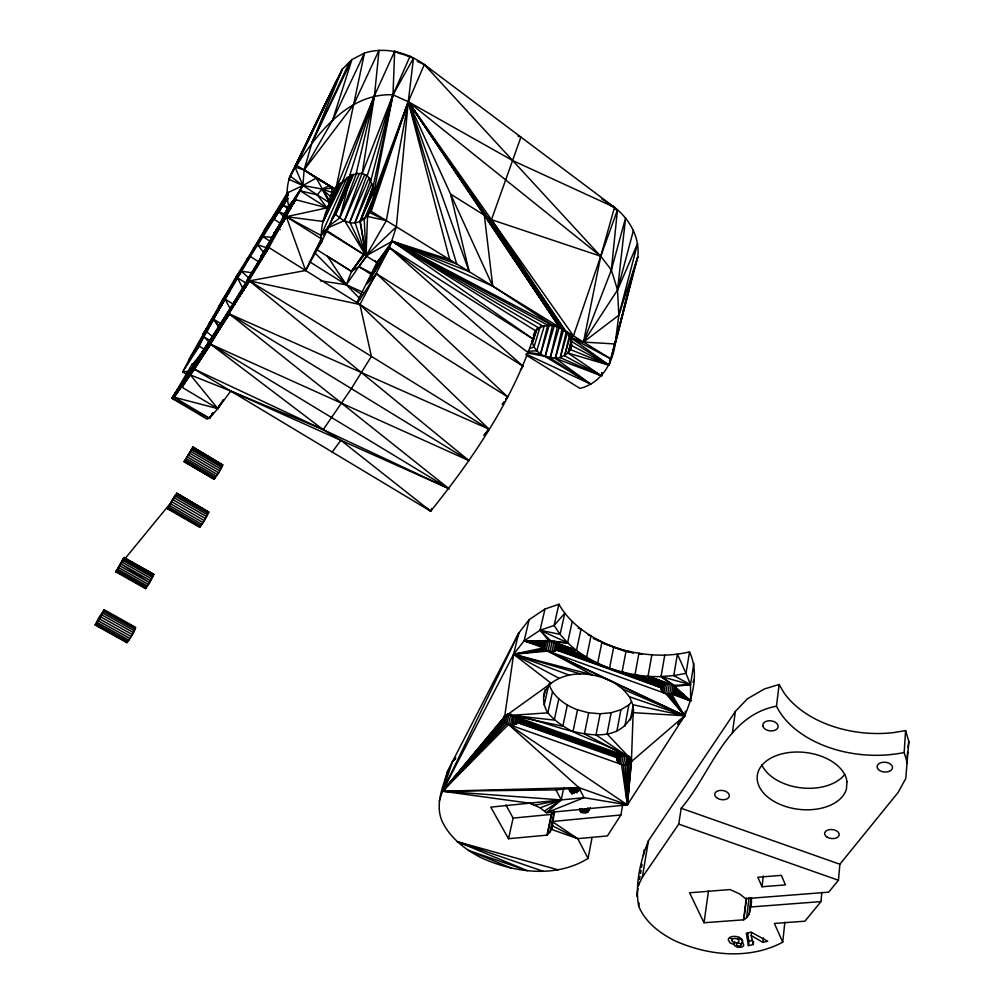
<?xml version="1.0" encoding="UTF-8"?>
<svg xmlns="http://www.w3.org/2000/svg" width="1004" height="1004" viewBox="0 0 1004 1004"><rect width="100%" height="100%" fill="white"/><g stroke="black" fill="none" stroke-linecap="round" stroke-linejoin="round"><path stroke-width="1.5" d="M625.379 651.358C599.363 642.61 573.008 628.855 558.889 604.245L544.984 609.014L529.158 619.644L518.704 633.135L447.809 770.62C442.852 787.023 434.657 804.894 442.337 821.736C450.319 838.24 465.467 849.723 481.456 857.868C514.299 872.815 556.178 878.337 588.08 858.407L592.046 837.65M291.624 201.817L288.976 207.025C285.136 192.893 286.968 176.754 296.644 165.396C318.117 132.039 349.304 92.983 392.991 94.778L408.289 101.743L569.883 337.043L583.512 342.063L615.151 343.983L633.712 270.641L610.984 358.993L564.7 330.492C556.492 324.179 543.402 323.388 535.647 330.805C514.424 397.484 474.239 457.046 430.653 511.199L340.858 440.317L323.2 429.662L230.732 391.045L217.818 408.641L209.384 418.241L206.987 419.095L172.048 398.312L249.406 280.882L305.605 270.515L321.933 241.161C319.636 228.172 324.593 214.141 329.902 202.369C329.174 197.336 331.885 192.379 335.788 189.342L364.477 53.049C384.946 46.598 407.222 52.271 424.328 64.557L614.511 207.351C629.546 218.985 639.975 237.383 637.816 256.773L615.151 343.983C612.616 364.013 600.517 383.29 579.986 388.397L527.138 355.667M439.275 800.979L442.526 791.227L530.137 803.25L540.127 807.806L546.452 812.725L627.374 804.907L628.755 764.521L630.123 756.966M212.81 413.359L209.384 418.241L172.048 398.312L174.056 397.207L190.145 373.111L197.738 359.432L233.242 303.547L295.515 199.67L327.053 207.878L341.26 182.402M447.809 770.62L442.526 791.227L578.869 787.613L627.374 804.907L631.416 761.622L633.16 712.639L632.834 704.733L629.433 696.763L623.17 689.296L614.461 682.871L547.971 651.094C545.072 650.128 541.721 647.103 543.227 643.79C549.389 637.226 560.119 644.003 567.611 642.736C593.038 667.447 629.483 674.06 660.921 687.74C661.009 693.475 668.789 695.421 673.295 693.551C682.682 686.974 664.121 680.059 661.046 676.545C624.438 678.014 590.917 660.645 556.843 650.153L551.924 651.772L547.971 651.094L513.621 654.257L442.526 791.227L561.223 799.924L584.014 797.691L627.374 804.907L684.678 715.777C693.061 696.174 699.01 672.027 689.522 651.872C660.858 658.8 630.725 654.106 603.592 643.426M325.961 230.054L366.033 255.869L367.527 216.45L372.71 203.574M350.496 174.934L335.072 213.802C363.435 241.788 384.808 198.491 367.251 175.65L362.206 173.441C350.973 172.751 342.427 181.636 335.65 189.43L296.644 165.396L342.301 69.251L294.975 167.028L304.087 169.977L332.613 120.216L364.477 53.049L351.927 59.562L342.301 69.251L312.018 142.606L304.087 169.977L302.932 185.527L283.065 216.939L295.515 199.67L273.138 235.287L260.877 256.961L272.975 236.982L289.34 204.49M590.201 807.592C589.574 812.612 579.396 815.01 579.609 808.622L581.68 812.625M579.647 788.918C578.053 793.875 567.235 794.227 569.795 787.676L572.594 793.097M751.419 897.802C749.9 905.395 752.222 915.698 743.562 919.815L704.017 922.751L689.585 892.782L730.046 889.557L739.672 893.949L745.545 898.668L828.702 892.154L838.453 880.257L839.871 864.243L898.065 792.507L905.771 778.527L908.808 741.379L905.608 730.623L893.121 732.656A97.275 65.411 4.6 0 1 784.111 692.973L779.117 684.515L764.559 688.895L747.415 698.771L735.367 711.422L648.446 840.737C640.602 860.139 634.766 885.001 638.657 906.035C645.07 922.023 659.452 932.879 674.337 940.522C707.833 955.72 749.436 960.012 782.718 942.191L784.864 922.274M504.196 715.877C502.075 719.542 504.861 723.42 508.501 724.436L627.374 804.907L630.888 759.225M907.415 763.241L904.165 752.511L905.608 730.623M623.208 755.435L621.539 764.496L627.374 804.907L631.516 759.752M782.718 942.191L774.385 923.442L804.907 921.195L820.958 901.605L821.849 892.292M335.712 84.436L336.202 81.387L288.788 179.327L302.932 185.527L322.171 189.053L332.5 192.592L335.788 189.467L316.26 178.072L302.932 185.527L268.884 247.549L210.614 344.221L323.2 429.662L351.35 388.636L371.392 356.357L359.959 304.513L389.552 247.662L396.354 226.804L408.289 101.743L413.472 58.157L394.647 51.267L374.467 95.593L335.788 189.342L304.087 169.977L353.897 104.228L379.048 50.2L374.467 95.593L362.206 173.441L392.991 94.778L410.109 56.161M625.065 755.912L623.396 764.985L627.374 804.907L627.136 764.998L628.002 755.999M634.089 269.135L637.816 256.773L618.815 315.243L583.512 342.063L611.373 269.95L617.422 210.112L614.573 208.857M907.177 756.702L907.666 752.109M908.156 747.503L908.808 741.379M753.577 941.539L753.226 944.538L748.419 945.63L746.323 933.256L751.155 932.139L767.721 941.25L762.877 942.342L763.391 937.849M762.023 886.758L757.832 877.258L781.35 875.337L785.442 884.888L762.023 886.758L763.304 875.952M637.904 886.419L642.322 877.27L678.729 824.108L681.201 808.27C710.87 773.846 725.716 715.639 776.481 706.188L779.117 684.515M748.419 945.63L748.971 941.137L747.578 932.892M753.226 944.538L751.205 935.552L751.569 932.553M331.232 187.108L332.5 192.592M746.625 917.568L749.084 897.651M749.034 914.519L751.105 897.664M750.641 906.022L751.582 898.354M751.03 905.407L751.557 901.115M743.562 919.815L746.236 898.392M743.876 919.651L746.549 898.229M734.577 941.601L734.25 944.839A4.819 2.774 8.2 0 0 741.228 947.261A4.819 2.774 8.2 0 0 742.332 942.994L742.37 939.819M643.351 855.559L644.053 849.974M615.151 343.983L618.815 315.243L637.615 243.495L617.523 290.03L583.512 342.063L600.756 256.258L614.511 207.351L601.496 198.666M222.662 465.128L192.881 447.069L184.159 461.714L214.028 479.234L218.696 472.821L222.662 465.128L192.881 447.069M704.017 922.751L708.498 890.812M732.38 732.92L735.367 711.422M510.961 713.944L508.501 724.436L442.526 791.227L518.704 633.135L513.621 654.257L504.673 716.643L442.526 791.227L555.99 789.91L578.869 787.613L584.014 797.691L546.452 812.725L561.223 799.924L563.683 787.989M513.571 716.028L512.278 725.089L508.501 724.436L578.869 787.613M518.265 636.185L518.704 633.135M208.656 512.354L176.867 493.278L172.086 500.03L167.593 508.852L199.708 527.338L204.389 520.687L208.656 512.354L176.867 493.278M685.418 711.183L684.678 715.777L677.989 724.286L684.678 715.777L671.576 694.078L673.119 684.879M671.576 694.078L690.664 700.905L690.488 684.69L693.94 663.217M689.522 651.872L686.021 673.358L690.488 684.69L674.575 686.397L690.664 700.905L673.295 693.551L674.575 685.883M642.322 877.27L648.446 840.737M638.657 906.035L639.171 902.998M675.717 686.585L674.701 692.71L690.664 700.905L675.604 687.665M676.181 688.568L675.679 691.63L690.664 700.905L673.383 693.488M602.036 372.773L601.509 375.86L555.325 358.34L527.778 353.031M671.463 683.536L669.655 694.253L684.678 715.777L631.416 761.622C630.161 765.588 624.839 765.625 621.539 764.496L508.501 724.436M636.699 896.12L637.967 888.553M638.481 885.515L638.996 882.478M639.498 879.454L640.012 876.417M640.527 873.392L641.029 870.355M641.543 867.33L642.058 864.293M669.48 683.373L667.66 694.09L684.678 715.777L614.461 682.871C595.359 672.379 569.393 669.517 551.133 683.235L504.673 716.643L509.317 715.174L513.119 715.827C543.679 716.831 613.758 760.103 633.16 712.639L684.678 715.777L665.727 693.576L667.547 682.871M660.958 689.095L661.749 684.502M661.51 690.438L662.565 684.314M662.54 691.693L663.857 684.038M663.97 692.76L665.552 683.586M280.241 223.189L273.816 219.148L287.546 197.926L250.31 256.522L207.113 329.764L199.194 346.167L182.69 371.982L186.706 374.392M664.761 655.148L661.046 676.545L673.132 685.318L690.488 684.69L673.784 675.579L661.046 676.545L690.488 684.69M557.847 645.61L556.843 650.153L660.921 687.74L661.448 684.678M651.86 654.909L648.019 676.282L667.422 683.812L671.375 684.502L648.019 676.282L669.43 683.988M555.99 789.91L561.223 799.924L490.78 807.141L508.501 838.716L546.992 835.152L551.748 829.492L577.702 838.654L607.42 835.93L620.886 814.984L622.781 804.493M633.16 712.639L633.712 709.602M626.96 756.087L625.304 765.148L627.374 804.907M627.136 764.998L628.78 755.924M621.539 764.496L619.857 763.73L621.263 756.175M630.437 719.968L632.947 706.276M619.857 763.73L616.908 760.317L617.41 756.05M616.908 760.317L617.749 755.786M617.46 761.572L618.589 755.523M624.89 726.206L628.83 704.946L631.591 701.809M618.464 762.726L619.87 755.171M663.769 684.54L634.955 674.788L667.422 683.812L662.376 685.381L634.955 674.788L638.908 653.441L641.832 654.257L638.908 653.441M602.086 372.823L601.509 375.86L560.245 357.625L555.325 358.34L562.24 328.283M616.908 730.95L620.911 709.728L628.83 704.946M622.053 672.078L662.376 685.381L661.41 686.472L622.053 672.078L626.132 650.768L633.524 653.202M620.911 709.728L611.135 712.74L607.056 733.924L629.809 757.957L631.416 761.622M660.921 687.74L661.41 686.472L609.541 668.212L613.745 646.927L602.023 642.547M611.135 712.74L600.154 713.769L595.987 734.928L628.416 756.953L626.722 756.175C601.622 740.262 567.749 736.221 547.858 712.84C543.365 705.912 542.386 697.353 545.172 689.585M600.154 713.769L588.708 712.79L584.428 733.924L628.416 756.953M556.843 650.153L557.747 649.036L597.644 663.267L601.961 641.995L593.264 638.544M566.231 331.922L560.245 357.625L568.088 353.082L609.089 365.23L610.357 359.118M573.133 730.962L577.513 709.841C565.252 705.147 553.166 696.914 548.887 683.912L544.193 705.021M546.992 835.152L551.334 814.42L554.057 811.985M547.28 834.977L551.623 814.244M549.74 832.743L554.258 811.132M544.984 609.014L540.077 630.236L551.058 641.179L556.316 643.652L558.161 647.731L586.562 657.294L590.979 636.047L588.156 634.942M554.484 811.696L551.748 829.492L552.664 825.037M567.323 705.147L562.842 726.243L511.237 715.337L547.858 712.84L552.501 691.743M372.986 187.083L392.991 94.778L394.647 51.267L400.295 53.802M572.242 621.501L567.611 642.736L553.028 641.707L576.484 650.416L581.015 629.169L578.166 628.203M558.789 698.985L554.233 720.069L511.237 715.337M188.777 371.329L182.69 371.982L189.405 358.98L206.761 331.784L214.128 317.176L225.034 299.129L232.991 304.011M553.832 651.571L555.852 642.485M555.501 651.019L557.195 643.438M609.541 668.212L557.747 649.036L558.751 644.48M549.928 651.609L552.313 641.004M508.501 838.716L513.132 818.097L505.853 804.907M551.924 651.772L554.296 641.167M115.786 571.841L145.492 588.62L149.621 582.697L153.813 574.313L124.157 557.484L115.786 571.841L119.978 565.917L124.157 557.484M548.234 641.167L546.176 650.266L513.621 654.257L524.138 640.803L540.077 630.236L554.095 625.505L564.813 613.155L560.094 634.39L567.611 642.736L540.077 630.236L549.05 641.016L524.138 640.803L529.158 619.644M550.368 640.489L547.971 651.094L592.247 674.864L513.621 654.257L543.578 647.881L545.31 640.301M558.889 604.245L554.095 625.505L560.094 634.39L540.077 630.236M547.13 641.23L524.138 640.803L542.938 646.4L543.98 641.945M546.402 641.594L544.683 649.161L513.621 654.257L551.133 683.235L545.85 689.685L543.49 697.115M526.146 354.174L590.666 384.105L550.192 357.976L557.584 326.024M514.387 716.103L512.278 725.089L516.922 723.633L518.466 719.617M514.086 724.926L516.181 715.927M515.667 724.424L517.411 716.931M516.922 723.633L518.315 717.647M145.467 587.955L145.492 588.62M356.094 173.805L374.467 95.593L342.439 182.063M510.371 724.926L512.479 715.94M230.142 308.567L225.034 299.129L189.405 358.98L199.194 346.167L204.389 349.304M135.728 627.45L104.115 609.717L98.693 617.937L95.192 625.015L126.855 642.698C130.005 638.933 135.465 630.738 135.126 627.688L127.094 623.522M552.677 324.794L545.172 356.52L590.666 384.105L555.325 358.34L563.595 329.902M507.459 713.643L505.326 722.629L442.526 791.227L452.54 761.459L455.615 757.92M508.902 714.66L506.769 723.646L442.526 791.227L503.832 717.672M504.686 715.664L503.619 720.157L442.526 791.227L504.246 721.437L505.677 715.45M571.489 339.553L568.088 353.082L601.509 375.86L602.3 372.861L601.509 375.86L564.587 355.818L569.707 334.533M554.484 325.12L545.172 356.52L540.591 354.098L547.946 324.141M197.487 359.595L249.406 280.882L359.959 304.513L489.086 429.197L484.116 435.134L489.086 429.197L229.439 314.001L189.028 374.843L172.048 398.312L192.103 364.176L194.901 363.373L187.321 377.002L174.056 397.207L209.384 418.241L212.798 413.359M370.928 180.318L392.991 94.778L413.472 58.157M571.929 339.603L568.088 353.082L570.498 349.593L609.089 365.23L615.339 341.209M616.13 338.197L622.367 314.177M623.158 311.177L629.408 287.157M630.186 284.157L633.7 270.641M289.641 204.49L288.976 207.025L290.307 204.201M331.935 219.374L335.562 214.454L353.533 174.156L347.949 186.97L339.728 217.968L328.433 226.415M571.678 345.125L570.498 349.593L571.765 345.1M633.474 230.217L617.523 290.03L618.815 315.243M611.373 269.95L625.592 217.868L617.523 290.03L611.373 269.95L600.756 256.258L424.328 64.557L417.262 61.395M284.797 201.992L273.816 219.148L275.284 213.877L287.244 193.596L273.816 219.148L286.404 199.708L278.811 211.744L283.178 216.111M564.587 355.818L570.159 336.353M560.245 357.625L567.574 332.161M550.192 357.976L559.416 326.551M95.192 625.015L99.559 618.953L104.228 609.842M528.255 352.542L540.591 354.098L549.539 324.217M544.444 325.459L536.776 350.835L540.591 354.098M540.328 326.099L533.977 346.97L536.776 350.835L527.916 351.237M529.949 348.35L533.977 346.97L532.384 342.766L536.475 329.362M617.272 757.92L517.763 722.616L517.374 718.851L513.119 715.827L626.722 756.175C623.421 755.033 618.075 755.083 616.845 759.074M349.367 176.742L374.467 95.593M557.747 649.036L558.161 647.731L597.644 663.267M332.613 120.216L351.927 59.562L312.018 142.606L349.492 62.01M367.251 175.65L392.991 94.778L373.275 195.529L408.289 101.743L424.328 64.557L430.139 69.678M532.384 342.766L537.391 328.082M371.781 205.08L408.289 101.743L559.429 327.229L370.024 210.589L408.289 101.743L512.68 160.552L614.511 207.351L610.545 204.904M352.002 175.311L347.949 186.97L335.562 214.454L350.747 175.273M210.426 340.808L203.975 336.892L189.405 358.98L221.633 301.514C240.295 275.698 253.359 247.122 270.452 220.453M351.902 174.909L346.142 190.747L347.949 186.97M610.984 358.993L569.883 337.043L609.089 365.23L571.64 345.564L571.439 341.285L569.883 337.043L573.447 335.863L600.756 256.258L408.289 101.743L449.717 259.672L392.25 241.286L366.033 255.869L349.806 222.085L366.899 175.374M396.354 226.804L366.033 255.869L355.065 222.424L371.229 178.436M370.024 210.589L373.099 203.473L367.527 216.45L386.327 220.629L369.673 212.572L371.216 211.329L408.289 101.743L562.679 329.237L567.097 333.127L573.447 335.863L408.289 101.743L386.327 220.629L366.033 255.869L360.323 221.369L372.861 187.522M362.256 172.65L344.573 220.566L327.517 227.983M372.748 187.459L359.972 221.533L366.033 255.869L344.573 220.566L364.716 174.734M356.834 172.5L339.728 217.968L359.369 173.604M356.596 303.007L376.902 262.584L392.25 241.286L456.682 263.952L408.289 101.743L559.429 327.229M223.365 399.529L217.818 408.641L174.056 397.207L194.399 369.208L430.653 511.199L431.733 508.451M360.285 299.142L346.292 284.747L351.551 271.369L364.276 252.945M692.998 682.155L694.09 679.444M127.345 640.728L126.855 642.698M349.329 176.641L329.249 225.9L321.933 241.161L313.612 254.213M335.65 189.43L331.094 188.212L329.048 185.778L304.087 169.977L316.26 178.072L329.902 202.369L340.193 183.531M167.593 508.852L176.754 493.805M184.159 461.714L192.781 447.52M369.673 212.572L372.095 206.811M280.417 225.461L295.515 199.67L274.192 233.367L276.301 230.38L260.877 256.961L286.303 216.713L327.053 207.878L317.251 194.851L300.284 190.835L283.065 216.939M370.275 211.141L372.12 206.849M366.033 255.869L364.226 219.512L374.053 196.546M338.586 184.786L329.902 202.369M374.254 188.3L360.323 221.369M355.065 222.424L371.806 183.694M349.806 222.085L369.171 177.645M287.96 192.216L264.265 230.443L287.508 196.345L273.816 219.148M347.221 177.193L321.054 235.438L321.933 241.161L317.64 247.524M279.037 227.82L286.303 216.713L323.225 221.47L340.318 183.657M317.251 194.851L322.171 189.053L330.429 196.52L332.362 192.241M329.048 185.778L322.171 189.053L329.701 200.976L336.164 186.731M330.429 196.52L332.399 192.329M373.99 191.425L361.992 216.851L364.226 219.512M145.881 586.926L146.546 585.533M332.839 188.049L322.171 189.053L329.626 202.896L302.932 185.527L294.975 167.028L337.733 78.337M332.462 217.655L335.072 213.802L324.794 233.769L329.249 225.9L321.054 235.438L286.303 216.713L277.619 230.18M336.202 81.387L290.344 176.24L302.932 185.527L284.898 213.312M294.975 167.028L342.301 69.251M323.225 221.47L343.343 180.808M534.429 333.064L535.647 330.805L392.25 241.286L469.207 271.682L450.57 194.073L491.483 219.675L600.756 256.258L617.422 210.112L614.536 208.895M175.399 494.834L169.048 507.346L201.026 525.858M123.09 558.801L116.979 570.623L146.597 587.365M533.337 335.236L535.647 330.805L534.994 331.709M288.788 179.327L294.712 168.283M221.62 324.116L213.626 319.234L206.761 331.784L202.846 334.445L229.514 291.474L221.633 301.514L235.764 277.355L275.284 213.877L262.671 236.567L270.628 241.55M189.028 374.843L181.962 387.23L217.818 408.641L219.914 404.938M275.284 213.877L257.564 244.8L253.384 248.051M197.637 359.871L249.406 280.882L469.006 460.648L210.614 344.221L190.434 374.956L217.818 408.641L220.767 403.533M196.909 360.361L208.468 342.628L196.018 361.641L192.103 364.176M217.818 408.641L220.955 403.269M212.936 319.799L225.034 299.129L208.568 324.367L211.417 321.016M281.635 223.29L295.515 199.67L274.192 233.367L277.656 228.046L280.229 229.665M323.765 235.25L329.249 225.9L326.739 229.401M213.639 318.431L225.034 299.129L208.568 324.367M282.651 221.432L295.515 199.67L281.647 221.633M329.701 200.976L336.767 189.028L338.398 187.886M214.053 317.54L225.034 299.129L213.312 318.13M283.354 220.014L295.515 199.67L282.149 220.905M324.518 233.769L329.249 225.9L326.589 229.703M287.395 198.252L283.065 205.418L288.248 208.694M283.718 219.148L295.515 199.67L282.651 220.177M331.897 219.035L335.072 213.802M213.588 317.766L225.034 299.129L211.982 321.544L213.626 319.234L219.537 326.551M275.021 234.271L260.877 256.961L286.303 216.713L321.205 238.764L305.605 270.515L286.303 216.713L247.222 280.317L268.884 247.549L507.622 396.856L505.803 399.354M324.694 233.317L329.249 225.9L325.923 231.158M260.877 256.961L274.029 235.727M209.585 325.698L213.626 319.234L219.399 328.408M325.986 231.121L329.249 225.9L326.865 229.69M531.743 341.762L533.438 339.277L389.552 247.662L366.749 284.094L376.638 273.766L523.109 366.284L520.411 370.099M367.226 283.141L389.552 247.662L528.292 352.718L526.397 355.19M287.546 197.926L278.811 211.744L286.102 214.618M219.976 324.844L268.884 247.549L233.242 303.547M367.841 281.886L389.552 247.662L523.109 366.284M368.255 281.057L389.552 247.662L376.902 262.584L325.497 230.757M274.192 233.367L279.074 225.724M210.84 323.552L213.626 319.234M192.793 368.769L249.406 280.882L489.086 429.197L486.927 431.444M191.425 371.041L249.406 280.882L197.186 360.875M194.136 366.473L249.406 280.882L196.407 362.381M204.653 333.378L207.113 329.764M195.378 364.289L249.406 280.882L190.145 373.111L229.439 314.001L469.006 460.648M210.614 344.221L194.399 369.208L449.001 488.697L229.439 314.001L181.962 387.23L210.614 344.221L449.001 488.697L230.732 391.045L190.434 374.956M208.957 325.058L202.846 334.445L204.502 333.19M208.468 342.628L196.018 361.641L195.353 361.001L199.52 355.654M357.286 303.396L376.638 273.766L507.622 396.856L505.715 399.228M252.305 272.787L241.437 271.268L221.633 301.514L237.509 277.807L246.771 283.517M193.621 365.431L172.048 398.312L187.434 376.538M192.279 367.665L172.048 398.312L187.899 375.521M174.056 397.207L187.56 376.851M190.936 369.949L172.048 398.312L188.677 374.015M287.96 195.416L278.986 208.857L284.471 202.344M207.702 327.166L202.846 334.445L204.916 332.286M190.321 371.028L172.048 398.312L189.706 372.12M318.707 245.892L321.933 241.161L319.874 243.232M212.785 413.259L209.384 418.241L212.848 413.234M531.693 341.837L533.438 339.277L392.25 241.286L492.763 286.19L553.543 325.861L560.144 327.68L485.986 216.249M320.414 280.844L346.292 284.747L366.874 255.091M235.764 277.355L250.31 256.522L258.241 261.467M317.779 247.084L321.933 241.161L318.682 245.127M286.378 198.34L278.986 208.857L284.797 201.327M206.573 329.174L202.846 334.445L205.632 330.918M273.364 235.802L275.083 232.539M285.914 199.194L278.986 208.857L285.45 200.047M218.596 306.697L229.514 291.474M362.155 294.699L346.292 284.747L327.429 256.196L351.551 271.369L364.301 253.648M502.163 404.336L503.983 401.838M374.919 267.679L389.552 247.662M288.073 198.641L283.065 205.418L288.876 207.213M317.54 247.109L321.933 241.161M332.173 452.013L340.858 440.317M351.551 271.369L364.527 254.238L351.551 271.369L358.855 266.625L367.652 255.054M221.206 466.207L222.712 464.664M193.684 363.134L195.353 361.001M531.555 341.674L533.438 339.277M207.175 513.308L208.744 511.814M739.182 937.322L739.044 937.498A3.614 2.083 8.3 0 1 738.455 937.874M742.006 942.806L742.307 942.417A7.254 4.179 8.3 0 0 736.434 936.544A7.254 4.179 8.3 0 0 728.201 939.844L730.234 943.032L734.2 944.588M288.236 194.487L284.684 197.499L287.608 193.86L284.684 197.499L287.759 195.014M120.041 564.7L172.236 501.071M287.922 194.199L284.684 197.499L287.621 193.998M455.64 757.92L452.54 761.459L454.611 759.149M284.684 197.499L287.546 194.261M454.636 759.2L452.54 761.459L454.737 759.275M526.234 354.851L528.292 352.718M273.138 235.287L274.079 234.396M153.21 574.639L153.813 574.313L124.132 558.098L153.687 574.878M246.507 259.484L250.31 256.522M544.632 810.956L561.223 799.924L534.906 805.183L530.137 803.25M205.218 332.65L206.761 331.784L212.685 336.679M286.793 193.17L302.932 185.527M540.127 807.806L561.223 799.924M748.971 941.137L752.561 940.321M205.632 332.023L206.761 331.784L206.046 331.408M513.132 818.097L551.334 814.42M620.886 814.984L552.1 821.523L577.702 838.654L588.08 858.407M750.302 907.014L820.958 901.605M545.461 641.782L524.138 640.803L543.578 647.881M262.671 236.567L271.883 237.308M544.118 642.66L524.138 640.803L542.951 646.488M543.227 643.79L524.138 640.803L542.825 645.095M632.834 704.733L684.678 715.777L547.971 651.094L665.727 693.576M577.513 709.841L588.708 712.79M511.5 868.209L468.366 850.375L527.389 870.681L457.209 841.641L558.124 869.84M559.027 678.227L513.621 654.257L580.325 673.872M634.955 674.788L665.489 684.013M517.976 136.155L520.938 137.096L491.483 219.675L564.7 330.492L558.626 327.329L562.679 329.237L487.028 216.877M266.386 247.687L257.564 244.8L263.299 251.979M517.763 722.616L618.175 756.916L518.127 721.412M629.433 696.763L684.678 715.777L623.17 689.296M457.209 841.641L543.114 871.246M678.729 824.108L838.453 880.257M613.745 646.927L628.416 652.098M681.201 808.27L839.871 864.243M621.112 755.673L517.374 718.851L619.481 756.15L518.001 720.132M597.568 640.414L601.961 641.995M554.823 642.547L576.484 650.416L556.316 643.652L586.562 657.294L558.048 646.338M626.132 650.768L630.462 652.349M513.621 654.257L568.979 675.027M557.421 644.944L586.562 657.294M610.319 205.28L614.511 207.351L610.344 205.243M309.207 261.504L346.292 284.747L363.41 292.515M552.614 825.89L577.702 838.654M372.71 273.741L358.855 266.625L372.02 274.933M553.543 325.861L392.25 241.286L538.997 328.107M548.335 325.497L392.25 241.286L543.377 326.262M101.843 614.937L133.457 632.57M100.739 616.92L132.365 634.566M99.559 618.953L131.198 636.574M98.392 620.874L130.031 638.481M97.313 622.555L128.939 640.15M96.397 623.886L128.01 641.468M95.393 624.362L100.864 627.412M103.613 628.931L106.349 630.449M109.085 631.98L117.292 636.536M120.041 638.067L122.777 639.586M95.719 624.777L127.295 642.334M732.28 939.367L729.695 937.573M107.792 612.415L128.299 623.861M131.035 625.392L135.126 627.688M104.04 610.482L135.578 628.102M103.55 611.599L135.126 629.232M102.81 613.118L134.398 630.763M150.725 580.814L121.082 564.01L149.621 582.697L119.978 565.917M118.874 567.724L148.517 584.504M117.857 569.331L147.488 586.098M115.962 571.276L145.919 588.231M123.693 559.102L153.273 575.894M123.003 560.483L152.608 577.287M122.111 562.165L151.742 578.969M172.387 502.125L204.389 520.687M171.169 504.121L203.184 522.67M170.027 505.89L202.03 524.427M168.283 508.35L200.235 526.849M167.718 508.313L174.357 512.153M177.005 513.684L186.305 519.068M188.953 520.599L191.613 522.13M194.261 523.674L196.922 525.205M176.666 493.278L208.506 511.789M192.065 503.054L196.044 505.363M176.327 494.834L208.267 513.395M175.625 496.29L207.59 514.864M174.683 498.072L206.673 516.646M173.579 500.067L205.582 518.641M751.205 935.552L762.877 942.342M184.359 461.677L214.254 479.222M190.885 451.423L220.83 469.056M189.844 453.268L219.813 470.901M188.727 455.201L218.696 472.821M187.585 457.071L217.554 474.691M186.506 458.765L216.462 476.36M185.577 460.158L215.521 477.728M184.836 461.15L214.756 478.707M184.259 461.25L212.798 477.992M192.668 447.119L222.486 464.701M207.728 456.82L210.313 458.351M192.404 448.449L222.298 466.069M191.751 449.767L221.683 467.4M316.147 249.205L351.889 271.72M571.439 341.285L609.089 365.23M300.284 190.835L327.053 207.878M676.169 690.363L690.664 700.905L676.144 689.008M425.809 507.296L430.653 511.199M374.617 260.525L376.902 262.584M241.437 271.268L249.281 278.522M315.018 252.97L346.292 284.747M203.975 336.892L209.347 342.389M484.706 215.433L560.144 327.68M569.381 788.83L572.18 794.252M569.331 789.96L570.736 792.671M579.559 809.739L580.939 812.412M572.97 788.278L575.066 792.357M583.826 809.375L585.897 813.391M571.238 787.927L574.037 793.348M582.119 809.036L584.19 813.039M580.701 808.81L582.772 812.813M576.283 788.265L577.676 790.976M587.102 809.349L588.469 812.023M574.213 787.475L576.999 792.896M585.056 808.571L587.114 812.587M578.342 786.634L579.735 789.345M577.689 787.977L579.082 790.688M587.817 807.731L589.185 810.404M237.509 277.807L243.018 288.914M469.207 271.682L408.289 101.743L492.763 286.19L484.33 215.207M904.165 752.511A98.204 65.285 4.7 0 1 776.481 706.188M844.791 774.348A44.753 28.689 6.5 0 1 801.041 787.839A44.753 28.689 6.5 0 1 761.71 764.646M742.784 942.442A4.819 2.774 8.2 0 1 741.78 942.781M738.291 938.79A2.41 1.393 8.2 0 1 741.178 939.317L741.542 939.644A2.41 1.393 8.2 0 1 741.843 940.371M762.852 725.792L762.852 725.867A7.706 5.033 7.2 0 0 773.268 730.761A7.706 5.033 7.2 0 0 776.669 723.319L775.276 722.252A7.706 5.033 7.2 0 0 767.683 720.947A7.706 5.033 7.2 0 0 762.889 724.549L762.852 725.792M846.974 781.627L846.422 789.094A45.155 28.601 6.6 0 1 776.205 802.585A45.155 28.601 6.6 0 1 779.807 754.443A45.155 28.601 6.6 0 1 846.974 781.627M677.386 654.131L673.784 675.579L686.021 673.358L677.386 654.131M731.929 939.694L731.79 940.233A3.627 2.083 8.3 0 0 733.547 942.229L735.342 942.693A3.627 2.083 8.3 0 0 738.48 941.978L738.856 941.514A3.627 2.083 8.3 0 0 736.371 938.677A3.627 2.083 8.3 0 0 731.929 939.694M889.167 771.386L889.08 771.436A7.706 4.907 4.8 0 1 877.521 768.386A7.706 4.907 4.8 0 1 884.235 762.199L886.243 762.375A7.706 4.907 4.8 0 1 892.054 765.901A7.706 4.907 4.8 0 1 890.573 770.658L889.167 771.386M740.99 944.124L740.613 943.798A2.41 1.381 8.2 0 0 737.727 943.271A2.41 1.381 8.2 0 0 736.572 944.726L736.798 945.078A2.41 1.381 8.2 0 0 740.061 945.931A2.41 1.381 8.2 0 0 740.99 944.124M827.208 837.21A7.354 4.518 6.2 0 0 839.131 835.328A7.354 4.518 6.2 0 0 829.429 829.618A7.354 4.518 6.2 0 0 827.208 837.21M717.546 798.343A7.367 4.618 8.4 0 0 729.293 796.348A7.367 4.618 8.4 0 0 719.291 790.512A7.367 4.618 8.4 0 0 717.546 798.343"/></g></svg>
